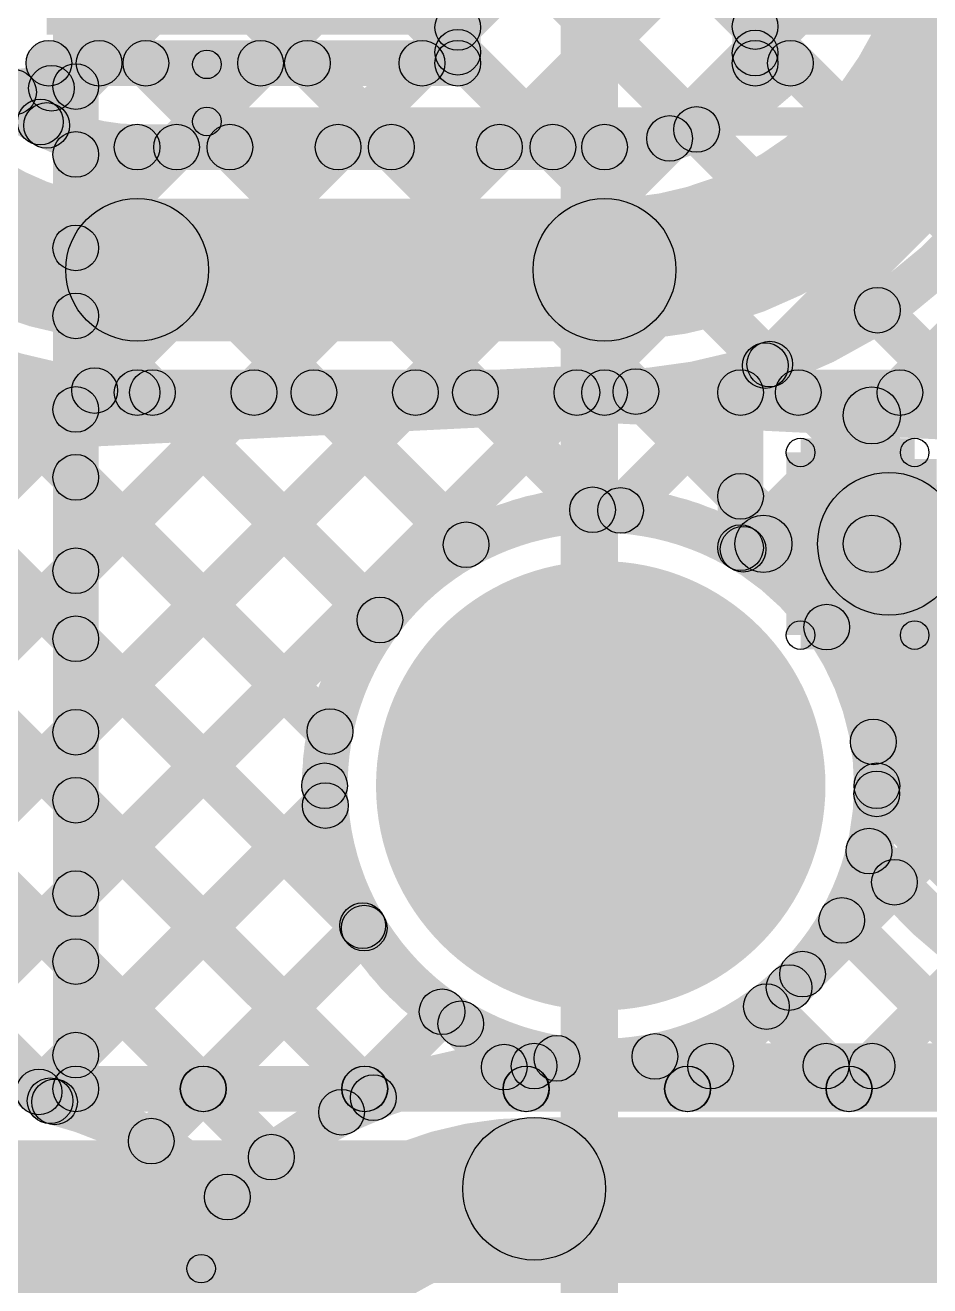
# Model space of a CAD drawing. Header units: millimetres. Extents: x -2.17 to 2.17, y -2.17 to 2.17.
# Drawn here: x -0.0988 to 0.0596, y 1.4884 to 1.7093 of the extents above; entities that cross this region are included whole.
import ezdxf

# ---------------------------------------------------------------- set-up
doc = ezdxf.new("R2010")
doc.units = ezdxf.units.MM
doc.header["$MEASUREMENT"] = 0
for name, color, linetype in [('BottomLayer', 5, 'Continuous'), ('BottomSolder', 6, 'Continuous'), ('Mechanical1', 6, 'Continuous'), ('Mechanical2', 216, 'Continuous'), ('MultiLayer', 9, 'Continuous'), ('PadHoleLayer', 156, 'Continuous'), ('TopLayer', 1, 'Continuous'), ('TopOverlay', 2, 'Continuous'), ('TopPaste', 8, 'Continuous'), ('TopSolder', 216, 'Continuous')]:
    doc.layers.add(name, color=color, linetype=linetype)

# ---------------------------------------------------------------- blocks, each defined once
blk = doc.blocks.new('WS2812B_M____114')
at = {"layer": 'TopOverlay'}
for points in [[(0.07, 0.0725), (0.07, 0.0675), (-0.07, 0.0675), (-0.07, 0.0725)], [(0.0675, 0.07), (0.0725, 0.07), (0.0725, 0.06), (0.0675, 0.06)]]:
    blk.add_hatch(color=2, dxfattribs=at).paths.add_polyline_path(points)
h = blk.add_hatch(color=2, dxfattribs=at)
edge = h.paths.add_edge_path()
edge.add_arc((0.07, 0.07), 0.0025, 0, 360)
h = blk.add_hatch(color=2, dxfattribs=at)
edge = h.paths.add_edge_path()
edge.add_arc((0.07, 0.07), 0.0025, 0, 360)
h = blk.add_hatch(color=2, dxfattribs=at)
edge = h.paths.add_edge_path()
edge.add_arc((0.07, 0.06), 0.0025, 0, 360)
at = {"layer": 'TopSolder'}
for points in [[(-0.09809, 0.05479), (-0.03104, 0.05479), (-0.03104, 0.00742), (-0.09809, 0.00742)], [(0.03104, 0.05479), (0.09809, 0.05479), (0.09809, 0.00742), (0.03104, 0.00742)]]:
    blk.add_hatch(color=216, dxfattribs=at).paths.add_polyline_path(points)
at = {"layer": 'TopOverlay'}
for centre in [(0.07, 0.07), (0.07, 0.07), (0.07, 0.06)]:
    blk.add_circle(centre, 0.0025, dxfattribs=at)
blk = doc.blocks.new('WS2812B_M____165')
at = {"layer": 'TopOverlay'}
for points in [[(0.0675, -0.06), (0.0725, -0.06), (0.0725, -0.07), (0.0675, -0.07)], [(0.07, -0.0675), (0.07, -0.0725), (-0.07, -0.0725), (-0.07, -0.0675)]]:
    blk.add_hatch(color=2, dxfattribs=at).paths.add_polyline_path(points)
h = blk.add_hatch(color=2, dxfattribs=at)
edge = h.paths.add_edge_path()
edge.add_arc((0.07, -0.07), 0.0025, 0, 360)
h = blk.add_hatch(color=2, dxfattribs=at)
edge = h.paths.add_edge_path()
edge.add_arc((0.07, -0.07), 0.0025, 0, 360)
blk.add_circle((0.07, -0.07), 0.0025, dxfattribs=at)
blk.add_circle((0.07, -0.07), 0.0025, dxfattribs=at)
blk = doc.blocks.new('C__0402_340')
at = {"layer": 'TopLayer'}
for points in [[(-0.0275, -0.0125), (-0.0275, 0.0125), (-0.0095, 0.0125), (-0.0095, -0.0125)], [(0.0095, -0.0125), (0.0095, 0.0125), (0.0275, 0.0125), (0.0275, -0.0125)]]:
    blk.add_hatch(color=1, dxfattribs=at).paths.add_polyline_path(points)
at = {"layer": 'TopOverlay'}
h = blk.add_hatch(color=2, dxfattribs=at)
edge = h.paths.add_edge_path()
edge.add_arc((-0.031, 0.016), 0.0025, 0, 360)
h = blk.add_hatch(color=2, dxfattribs=at)
edge = h.paths.add_edge_path()
edge.add_arc((-0.031, 0.016), 0.0025, 0, 360)
for points in [[(-0.031, 0.0135), (-0.031, 0.0185), (-0.011, 0.0185), (-0.011, 0.0135)], [(0.011, 0.0135), (0.011, 0.0185), (0.031, 0.0185), (0.031, 0.0135)], [(-0.0285, -0.016), (-0.0335, -0.016), (-0.0335, 0.016), (-0.0285, 0.016)], [(0.0335, -0.016), (0.0285, -0.016), (0.0285, 0.016), (0.0335, 0.016)], [(-0.031, -0.0185), (-0.031, -0.0135), (-0.011, -0.0135), (-0.011, -0.0185)], [(0.011, -0.0185), (0.011, -0.0135), (0.031, -0.0135), (0.031, -0.0185)]]:
    blk.add_hatch(color=2, dxfattribs=at).paths.add_polyline_path(points)
h = blk.add_hatch(color=2, dxfattribs=at)
edge = h.paths.add_edge_path()
edge.add_arc((-0.011, 0.016), 0.0025, 0, 360)
h = blk.add_hatch(color=2, dxfattribs=at)
edge = h.paths.add_edge_path()
edge.add_arc((0.011, 0.016), 0.0025, 0, 360)
h = blk.add_hatch(color=2, dxfattribs=at)
edge = h.paths.add_edge_path()
edge.add_arc((0.031, 0.016), 0.0025, 0, 360)
h = blk.add_hatch(color=2, dxfattribs=at)
edge = h.paths.add_edge_path()
edge.add_arc((0.031, 0.016), 0.0025, 0, 360)
h = blk.add_hatch(color=2, dxfattribs=at)
edge = h.paths.add_edge_path()
edge.add_arc((-0.031, -0.016), 0.0025, 0, 360)
h = blk.add_hatch(color=2, dxfattribs=at)
edge = h.paths.add_edge_path()
edge.add_arc((-0.031, -0.016), 0.0025, 0, 360)
h = blk.add_hatch(color=2, dxfattribs=at)
edge = h.paths.add_edge_path()
edge.add_arc((-0.011, -0.016), 0.0025, 0, 360)
h = blk.add_hatch(color=2, dxfattribs=at)
edge = h.paths.add_edge_path()
edge.add_arc((0.011, -0.016), 0.0025, 0, 360)
h = blk.add_hatch(color=2, dxfattribs=at)
edge = h.paths.add_edge_path()
edge.add_arc((0.031, -0.016), 0.0025, 0, 360)
h = blk.add_hatch(color=2, dxfattribs=at)
edge = h.paths.add_edge_path()
edge.add_arc((0.031, -0.016), 0.0025, 0, 360)
at = {"layer": 'TopPaste'}
for points in [[(-0.0275, -0.0125), (-0.0275, 0.0125), (-0.0095, 0.0125), (-0.0095, -0.0125)], [(0.0095, -0.0125), (0.0095, 0.0125), (0.0275, 0.0125), (0.0275, -0.0125)]]:
    blk.add_hatch(color=8, dxfattribs=at).paths.add_polyline_path(points)
at = {"layer": 'TopSolder'}
for points in [[(-0.02986, -0.01486), (-0.02986, 0.01486), (-0.00714, 0.01486), (-0.00714, -0.01486)], [(0.00714, -0.01486), (0.00714, 0.01486), (0.02986, 0.01486), (0.02986, -0.01486)]]:
    blk.add_hatch(color=216, dxfattribs=at).paths.add_polyline_path(points)
at = {"layer": 'TopOverlay'}
for centre in [(-0.031, 0.016), (-0.031, 0.016), (-0.011, 0.016), (0.011, 0.016), (0.031, 0.016), (0.031, 0.016), (-0.031, -0.016), (-0.031, -0.016), (-0.011, -0.016), (0.011, -0.016), (0.031, -0.016), (0.031, -0.016)]:
    blk.add_circle(centre, 0.0025, dxfattribs=at)

msp = doc.modelspace()

# ---------------------------------------------------------------- hatches: boundary and pattern name
at = {"layer": 'BottomLayer'}
for points in [[(-0.08714, 1.69568), (-0.09279, 1.70134), (0.25312, 2.04726), (0.25878, 2.0416)], [(-0.08714, 1.6674), (-0.09279, 1.67306), (0.27773, 2.04358), (0.28339, 2.03793)], [(-0.08714, 1.63912), (-0.09279, 1.64477), (0.30235, 2.03991), (0.308, 2.03425)], [(-0.08714, 1.61083), (-0.09279, 1.61649), (0.32696, 2.03624), (0.33261, 2.03058)], [(-0.08714, 1.58255), (-0.09279, 1.5882), (0.35157, 2.03257), (0.35723, 2.02691)], [(-0.08714, 1.55426), (-0.09279, 1.55992), (0.37618, 2.0289), (0.38184, 2.02324)], [(0.0083, 1.62142), (0.00264, 1.62707), (0.40079, 2.02522), (0.40645, 2.01957)], [(0.02978, 1.61461), (0.02412, 1.62027), (0.42541, 2.02155), (0.43106, 2.01589)], [(0.04442, 1.60096), (0.03876, 1.60662), (0.44867, 2.01653), (0.45433, 2.01087)], [(-0.04962, 1.81032), (-0.04397, 1.81597), (0.21883, 1.55318), (0.21317, 1.54752)], [(-0.06935, 1.80176), (-0.06369, 1.80741), (0.21883, 1.52489), (0.21317, 1.51924)], [(-0.08972, 1.79384), (-0.08406, 1.7995), (0.14072, 1.57472), (0.13506, 1.56906)], [(-0.08596, 1.52289), (-0.09396, 1.52289), (-0.09396, 1.78492), (-0.08596, 1.78492)], [(-0.09279, 1.76863), (-0.08714, 1.77429), (0.1102, 1.57696), (0.10454, 1.5713)], [(-0.09279, 1.74035), (-0.08714, 1.746), (0.09628, 1.56259), (0.09062, 1.55693)], [(0.05259, 1.58085), (0.04693, 1.5865), (0.18278, 1.72235), (0.18843, 1.71669)], [(-0.09279, 1.71206), (-0.08714, 1.71772), (0.00341, 1.62718), (-0.00225, 1.62152)], [(0.04019, 1.54017), (0.03453, 1.54582), (0.19045, 1.70175), (0.19611, 1.69609)], [(0.04837, 1.52006), (0.04271, 1.52572), (0.21301, 1.69602), (0.21867, 1.69036)], [(-0.09279, 1.68378), (-0.08714, 1.68944), (-0.01876, 1.62106), (-0.02442, 1.6154)], [(-0.09279, 1.65549), (-0.08714, 1.66115), (-0.03385, 1.60787), (-0.03951, 1.60221)], [(-0.09279, 1.62721), (-0.08714, 1.63287), (-0.0426, 1.58833), (-0.04826, 1.58267)], [(-0.09279, 1.59893), (-0.08714, 1.60458), (-0.03687, 1.55432), (-0.04253, 1.54866)], [(0.04752, 1.57175), (0.05318, 1.57741), (0.10487, 1.52572), (0.09921, 1.52006)], [(-0.09279, 1.57064), (-0.08714, 1.5763), (-0.03656, 1.52572), (-0.04221, 1.52006)], [(-0.08714, 1.52598), (-0.09279, 1.53164), (-0.04907, 1.57536), (-0.04342, 1.5697)], [(0.0414, 1.54958), (0.04706, 1.55524), (0.07658, 1.52572), (0.07092, 1.52006)], [(-0.06477, 1.52006), (-0.07043, 1.52572), (-0.04227, 1.55388), (-0.03661, 1.54822)], [(-0.09279, 1.54236), (-0.08714, 1.54801), (-0.06484, 1.52572), (-0.0705, 1.52006)], [(0.02008, 1.52006), (0.01443, 1.52572), (0.03218, 1.54347), (0.03783, 1.53781)], [(0.02821, 1.53449), (0.03387, 1.54015), (0.0483, 1.52572), (0.04264, 1.52006)], [(-0.03649, 1.52006), (-0.04214, 1.52572), (-0.02862, 1.53924), (-0.02296, 1.53358)], [(-0.02534, 1.53147), (-0.01968, 1.53713), (-0.00827, 1.52572), (-0.01393, 1.52006)], [(-0.0082, 1.52006), (-0.01386, 1.52572), (-0.0085, 1.53107), (-0.00285, 1.52541)], [(0.00867, 1.52574), (0.01433, 1.5314), (0.02001, 1.52572), (0.01436, 1.52006)], [(-0.08996, 1.51889), (-0.08996, 1.52689), (0.12481, 1.52689), (0.12481, 1.51889)], [(-0.11146, 1.48889), (-0.11146, 1.51389), (0.12481, 1.51389), (0.12481, 1.48889)]]:
    msp.add_hatch(color=5, dxfattribs=at).paths.add_polyline_path(points)
h = msp.add_hatch(color=5, dxfattribs=at)
edge = h.paths.add_edge_path()
edge.add_arc((-0.08996, 1.69851), 0.004, 0, 360)
h = msp.add_hatch(color=5, dxfattribs=at)
edge = h.paths.add_edge_path()
edge.add_arc((-0.08996, 1.68661), 0.004, 0, 360)
h = msp.add_hatch(color=5, dxfattribs=at)
edge = h.paths.add_edge_path()
edge.add_arc((-0.08996, 1.67023), 0.004, 0, 360)
h = msp.add_hatch(color=5, dxfattribs=at)
edge = h.paths.add_edge_path()
edge.add_arc((-0.08996, 1.65832), 0.004, 0, 360)
h = msp.add_hatch(color=5, dxfattribs=at)
edge = h.paths.add_edge_path()
edge.add_arc((-0.08996, 1.64194), 0.004, 0, 360)
h = msp.add_hatch(color=5, dxfattribs=at)
edge = h.paths.add_edge_path()
edge.add_arc((-0.08996, 1.63004), 0.004, 0, 360)
h = msp.add_hatch(color=5, dxfattribs=at)
edge = h.paths.add_edge_path()
edge.add_arc((0.00058, 1.62435), 0.004, 0, 360)
h = msp.add_hatch(color=5, dxfattribs=at)
edge = h.paths.add_edge_path()
edge.add_arc((0.00547, 1.62425), 0.004, 0, 360)
h = msp.add_hatch(color=5, dxfattribs=at)
edge = h.paths.add_edge_path()
edge.add_arc((-0.02159, 1.61823), 0.004, 0, 360)
h = msp.add_hatch(color=5, dxfattribs=at)
edge = h.paths.add_edge_path()
edge.add_arc((0.02695, 1.61744), 0.004, 0, 360)
h = msp.add_hatch(color=5, dxfattribs=at)
edge = h.paths.add_edge_path()
edge.add_arc((-0.08996, 1.61366), 0.004, 0, 360)
h = msp.add_hatch(color=5, dxfattribs=at)
edge = h.paths.add_edge_path()
edge.add_arc((-0.03668, 1.60504), 0.004, 0, 360)
h = msp.add_hatch(color=5, dxfattribs=at)
edge = h.paths.add_edge_path()
edge.add_arc((-0.08996, 1.60175), 0.004, 0, 360)
h = msp.add_hatch(color=5, dxfattribs=at)
edge = h.paths.add_edge_path()
edge.add_arc((0.002, 1.576), 0.03, 0, 360)
h = msp.add_hatch(color=5, dxfattribs=at)
edge = h.paths.add_edge_path()
edge.add_arc((0.04159, 1.60379), 0.004, 0, 360)
h = msp.add_hatch(color=5, dxfattribs=at)
edge = h.paths.add_edge_path()
edge.add_arc((-0.08996, 1.58538), 0.004, 0, 360)
h = msp.add_hatch(color=5, dxfattribs=at)
edge = h.paths.add_edge_path()
edge.add_arc((-0.04543, 1.5855), 0.004, 0, 360)
h = msp.add_hatch(color=5, dxfattribs=at)
edge = h.paths.add_edge_path()
edge.add_arc((0.04976, 1.58368), 0.004, 0, 360)
h = msp.add_hatch(color=5, dxfattribs=at)
edge = h.paths.add_edge_path()
edge.add_arc((-0.04637, 1.576), 0.004, 0, 360)
h = msp.add_hatch(color=5, dxfattribs=at)
edge = h.paths.add_edge_path()
edge.add_arc((0.05037, 1.576), 0.004, 0, 360)
h = msp.add_hatch(color=5, dxfattribs=at)
edge = h.paths.add_edge_path()
edge.add_arc((-0.08996, 1.57347), 0.004, 0, 360)
h = msp.add_hatch(color=5, dxfattribs=at)
edge = h.paths.add_edge_path()
edge.add_arc((0.05035, 1.57458), 0.004, 0, 360)
h = msp.add_hatch(color=5, dxfattribs=at)
edge = h.paths.add_edge_path()
edge.add_arc((-0.04625, 1.57253), 0.004, 0, 360)
h = msp.add_hatch(color=5, dxfattribs=at)
edge = h.paths.add_edge_path()
edge.add_arc((-0.08996, 1.55709), 0.004, 0, 360)
h = msp.add_hatch(color=5, dxfattribs=at)
edge = h.paths.add_edge_path()
edge.add_arc((-0.0397, 1.55149), 0.004, 0, 360)
h = msp.add_hatch(color=5, dxfattribs=at)
edge = h.paths.add_edge_path()
edge.add_arc((-0.03944, 1.55105), 0.004, 0, 360)
h = msp.add_hatch(color=5, dxfattribs=at)
edge = h.paths.add_edge_path()
edge.add_arc((0.04423, 1.55241), 0.004, 0, 360)
h = msp.add_hatch(color=5, dxfattribs=at)
edge = h.paths.add_edge_path()
edge.add_arc((-0.08996, 1.54519), 0.004, 0, 360)
h = msp.add_hatch(color=5, dxfattribs=at)
edge = h.paths.add_edge_path()
edge.add_arc((0.03736, 1.54299), 0.004, 0, 360)
h = msp.add_hatch(color=5, dxfattribs=at)
edge = h.paths.add_edge_path()
edge.add_arc((0.03501, 1.54064), 0.004, 0, 360)
h = msp.add_hatch(color=5, dxfattribs=at)
edge = h.paths.add_edge_path()
edge.add_arc((-0.02579, 1.53641), 0.004, 0, 360)
h = msp.add_hatch(color=5, dxfattribs=at)
edge = h.paths.add_edge_path()
edge.add_arc((0.03104, 1.53732), 0.004, 0, 360)
h = msp.add_hatch(color=5, dxfattribs=at)
edge = h.paths.add_edge_path()
edge.add_arc((-0.02251, 1.5343), 0.004, 0, 360)
h = msp.add_hatch(color=5, dxfattribs=at)
edge = h.paths.add_edge_path()
edge.add_arc((-0.08996, 1.52881), 0.004, 0, 360)
h = msp.add_hatch(color=5, dxfattribs=at)
edge = h.paths.add_edge_path()
edge.add_arc((-0.00568, 1.52824), 0.004, 0, 360)
h = msp.add_hatch(color=5, dxfattribs=at)
edge = h.paths.add_edge_path()
edge.add_arc((0.0115, 1.52857), 0.004, 0, 360)
h = msp.add_hatch(color=5, dxfattribs=at)
edge = h.paths.add_edge_path()
edge.add_arc((-0.08996, 1.52289), 0.004, 0, 360)
h = msp.add_hatch(color=5, dxfattribs=at)
edge = h.paths.add_edge_path()
edge.add_arc((-0.08996, 1.52289), 0.004, 0, 360)
h = msp.add_hatch(color=5, dxfattribs=at)
edge = h.paths.add_edge_path()
edge.add_arc((-0.06767, 1.52289), 0.004, 0, 360)
h = msp.add_hatch(color=5, dxfattribs=at)
edge = h.paths.add_edge_path()
edge.add_arc((-0.0676, 1.52289), 0.004, 0, 360)
h = msp.add_hatch(color=5, dxfattribs=at)
edge = h.paths.add_edge_path()
edge.add_arc((-0.03938, 1.52289), 0.004, 0, 360)
h = msp.add_hatch(color=5, dxfattribs=at)
edge = h.paths.add_edge_path()
edge.add_arc((-0.03931, 1.52289), 0.004, 0, 360)
h = msp.add_hatch(color=5, dxfattribs=at)
edge = h.paths.add_edge_path()
edge.add_arc((-0.0111, 1.52289), 0.004, 0, 360)
h = msp.add_hatch(color=5, dxfattribs=at)
edge = h.paths.add_edge_path()
edge.add_arc((-0.01103, 1.52289), 0.004, 0, 360)
h = msp.add_hatch(color=5, dxfattribs=at)
edge = h.paths.add_edge_path()
edge.add_arc((0.01718, 1.52289), 0.004, 0, 360)
h = msp.add_hatch(color=5, dxfattribs=at)
edge = h.paths.add_edge_path()
edge.add_arc((0.01725, 1.52289), 0.004, 0, 360)
h = msp.add_hatch(color=5, dxfattribs=at)
edge = h.paths.add_edge_path()
edge.add_arc((0.04547, 1.52289), 0.004, 0, 360)
h = msp.add_hatch(color=5, dxfattribs=at)
edge = h.paths.add_edge_path()
edge.add_arc((0.04554, 1.52289), 0.004, 0, 360)
at = {"layer": 'BottomSolder'}
h = msp.add_hatch(color=6, dxfattribs=at)
edge = h.paths.add_edge_path()
edge.add_arc((0.002, 1.576), 0.034, 0, 360)
h = msp.add_hatch(color=6, dxfattribs=at)
edge = h.paths.add_edge_path()
edge.add_arc((-0.11146, 1.50139), 0.01581, 0, 360)
at = {"layer": 'Mechanical1'}
msp.add_hatch(color=6, dxfattribs=at).paths.add_polyline_path([(0.005, 0), (-0.005, 0), (-0.005, 2.16739), (0.005, 2.16739)])
at = {"layer": 'MultiLayer'}
h = msp.add_hatch(color=9, dxfattribs=at)
edge = h.paths.add_edge_path()
edge.add_arc((0.002, 1.576), 0.03, 0, 360)
at = {"layer": 'PadHoleLayer'}
h = msp.add_hatch(color=156, dxfattribs=at)
edge = h.paths.add_edge_path()
edge.add_arc((0.002, 1.576), 0.03937, 0, 360)
at = {"layer": 'TopLayer'}
for points in [[(-0.02021, 1.70604), (-0.02587, 1.7117), (0.03007, 1.76764), (0.03573, 1.76198)], [(-0.02457, 1.75698), (-0.01891, 1.76264), (0.03187, 1.71185), (0.02621, 1.7062)], [(-0.01904, 1.7026), (-0.02704, 1.7026), (-0.02704, 1.75981), (-0.01904, 1.75981)], [(0.03304, 1.7026), (0.02504, 1.7026), (0.02504, 1.75997), (0.03304, 1.75997)], [(-0.02587, 1.72999), (-0.02021, 1.73565), (0.02161, 1.69382), (0.01596, 1.68816)], [(-0.01291, 1.68506), (-0.01856, 1.69072), (0.02621, 1.73549), (0.03187, 1.72984)], [(-0.02587, 1.70171), (-0.02021, 1.70736), (-0.00357, 1.69072), (-0.00922, 1.68506)], [(-0.09335, 1.68947), (-0.09901, 1.69513), (-0.0887, 1.70543), (-0.08305, 1.69977)], [(-0.09468, 1.6986), (-0.09468, 1.7066), (-0.02304, 1.7066), (-0.02304, 1.6986)], [(-0.0805, 1.69977), (-0.07485, 1.70543), (-0.06013, 1.69072), (-0.06579, 1.68506)], [(-0.06948, 1.68506), (-0.07513, 1.69072), (-0.06042, 1.70543), (-0.05476, 1.69977)], [(-0.05222, 1.69977), (-0.04656, 1.70543), (-0.03185, 1.69072), (-0.03751, 1.68506)], [(-0.04119, 1.68506), (-0.04685, 1.69072), (-0.03214, 1.70543), (-0.02648, 1.69977)], [(0.0169, 1.68659), (0.01125, 1.69224), (0.02621, 1.70721), (0.03187, 1.70155)], [(0.02904, 1.6986), (0.02904, 1.7066), (0.03523, 1.7066), (0.03523, 1.6986)], [(-0.09866, 1.70218), (-0.0907, 1.70302), (-0.09024, 1.69862), (-0.0982, 1.69779)], [(-0.10259, 1.6933), (-0.10342, 1.70126), (-0.09464, 1.70218), (-0.0938, 1.69423)], [(-0.10369, 1.69468), (-0.09804, 1.70034), (-0.09223, 1.69453), (-0.09789, 1.68887)], [(-0.07922, 1.68389), (-0.07922, 1.69189), (0.00267, 1.69189), (0.00267, 1.68389)], [(-0.07922, 1.65389), (-0.07922, 1.67889), (0.00267, 1.67889), (0.00267, 1.65389)], [(0.05723, 1.64206), (0.05157, 1.64772), (0.07105, 1.6672), (0.07671, 1.66154)], [(0.04764, 1.65649), (0.05329, 1.66214), (0.06772, 1.64772), (0.06206, 1.64206)], [(-0.11494, 1.64935), (-0.10928, 1.65501), (-0.0426, 1.58833), (-0.04826, 1.58267)], [(0.0083, 1.62142), (0.00264, 1.62707), (0.02801, 1.65244), (0.03367, 1.64678)], [(0.02878, 1.64705), (0.03444, 1.65271), (0.03943, 1.64772), (0.03378, 1.64206)], [(-0.20619, 1.52006), (-0.21185, 1.52572), (-0.08949, 1.64807), (-0.08383, 1.64242)], [(-0.17791, 1.52006), (-0.18356, 1.52572), (-0.06156, 1.64772), (-0.05591, 1.64206)], [(-0.14962, 1.52006), (-0.15528, 1.52572), (-0.03328, 1.64772), (-0.02762, 1.64206)], [(-0.11936, 1.52204), (-0.12502, 1.5277), (-0.005, 1.64772), (0.00066, 1.64206)], [(-0.07936, 1.64206), (-0.0737, 1.64772), (-0.03385, 1.60787), (-0.03951, 1.60221)], [(-0.07922, 1.64089), (-0.07922, 1.64889), (0.00267, 1.64889), (0.00267, 1.64089)], [(-0.05108, 1.64206), (-0.04542, 1.64772), (-0.01876, 1.62106), (-0.02442, 1.6154)], [(-0.02279, 1.64206), (-0.01713, 1.64772), (0.00341, 1.62718), (-0.00225, 1.62152)], [(0.00532, 1.64223), (0.01098, 1.64789), (0.02933, 1.62954), (0.02367, 1.62388)], [(0.0265, 1.64089), (0.0265, 1.64889), (0.0725, 1.64889), (0.0725, 1.64089)], [(0.0305, 1.61771), (0.0225, 1.61771), (0.0225, 1.64489), (0.0305, 1.64489)], [(0.0545, 1.61839), (0.0445, 1.61839), (0.0445, 1.64089), (0.0545, 1.64089)], [(-0.11967, 1.6258), (-0.11401, 1.63146), (-0.03687, 1.55432), (-0.04253, 1.54866)], [(0.0305, 1.61339), (0.0305, 1.62339), (0.0495, 1.62339), (0.0495, 1.61339)], [(-0.1296, 1.60745), (-0.12394, 1.61311), (-0.03501, 1.52418), (-0.04067, 1.51852)], [(-0.1447, 1.59427), (-0.13904, 1.59992), (-0.05288, 1.51376), (-0.05854, 1.5081)], [(-0.16542, 1.5867), (-0.15977, 1.59236), (-0.09084, 1.52343), (-0.09649, 1.51777)], [(-0.09359, 1.51953), (-0.09924, 1.52519), (-0.04907, 1.57536), (-0.04342, 1.5697)], [(0.04019, 1.54017), (0.03453, 1.54582), (0.05063, 1.56192), (0.05629, 1.55627)], [(0.0414, 1.54958), (0.04706, 1.55524), (0.07258, 1.52972), (0.06692, 1.52406)], [(-0.07392, 1.51091), (-0.07958, 1.51656), (-0.04227, 1.55388), (-0.03661, 1.54822)], [(0.05237, 1.52406), (0.04671, 1.52972), (0.06549, 1.5485), (0.07115, 1.54284)], [(0.02408, 1.52406), (0.01843, 1.52972), (0.03218, 1.54347), (0.03783, 1.53781)], [(0.02821, 1.53449), (0.03387, 1.54015), (0.0443, 1.52972), (0.03864, 1.52406)], [(-0.04057, 1.51598), (-0.04623, 1.52163), (-0.02862, 1.53924), (-0.02296, 1.53358)], [(-0.02534, 1.53147), (-0.01968, 1.53713), (-0.01209, 1.52953), (-0.01774, 1.52388)], [(-0.00967, 1.52289), (-0.00967, 1.53089), (0.09766, 1.53089), (0.09766, 1.52289)], [(-0.00967, 1.49289), (-0.00967, 1.51789), (0.09766, 1.51789), (0.09766, 1.49289)]]:
    msp.add_hatch(color=1, dxfattribs=at).paths.add_polyline_path(points)
h = msp.add_hatch(color=1, dxfattribs=at)
edge = h.paths.add_edge_path()
edge.add_arc((-0.02304, 1.70887), 0.004, 0, 360)
h = msp.add_hatch(color=1, dxfattribs=at)
edge = h.paths.add_edge_path()
edge.add_arc((0.02904, 1.70902), 0.004, 0, 360)
h = msp.add_hatch(color=1, dxfattribs=at)
edge = h.paths.add_edge_path()
edge.add_arc((-0.02304, 1.70453), 0.004, 0, 360)
h = msp.add_hatch(color=1, dxfattribs=at)
edge = h.paths.add_edge_path()
edge.add_arc((0.02904, 1.70438), 0.004, 0, 360)
h = msp.add_hatch(color=1, dxfattribs=at)
edge = h.paths.add_edge_path()
edge.add_arc((-0.09468, 1.7026), 0.004, 0, 360)
h = msp.add_hatch(color=1, dxfattribs=at)
edge = h.paths.add_edge_path()
edge.add_arc((-0.09468, 1.7026), 0.004, 0, 360)
h = msp.add_hatch(color=1, dxfattribs=at)
edge = h.paths.add_edge_path()
edge.add_arc((-0.08588, 1.7026), 0.004, 0, 360)
h = msp.add_hatch(color=1, dxfattribs=at)
edge = h.paths.add_edge_path()
edge.add_arc((-0.07768, 1.7026), 0.004, 0, 360)
h = msp.add_hatch(color=1, dxfattribs=at)
edge = h.paths.add_edge_path()
edge.add_arc((-0.05759, 1.7026), 0.004, 0, 360)
h = msp.add_hatch(color=1, dxfattribs=at)
edge = h.paths.add_edge_path()
edge.add_arc((-0.04939, 1.7026), 0.004, 0, 360)
h = msp.add_hatch(color=1, dxfattribs=at)
edge = h.paths.add_edge_path()
edge.add_arc((-0.02931, 1.7026), 0.004, 0, 360)
h = msp.add_hatch(color=1, dxfattribs=at)
edge = h.paths.add_edge_path()
edge.add_arc((-0.02304, 1.7026), 0.004, 0, 360)
h = msp.add_hatch(color=1, dxfattribs=at)
edge = h.paths.add_edge_path()
edge.add_arc((-0.02304, 1.7026), 0.004, 0, 360)
h = msp.add_hatch(color=1, dxfattribs=at)
edge = h.paths.add_edge_path()
edge.add_arc((0.02904, 1.7026), 0.004, 0, 360)
h = msp.add_hatch(color=1, dxfattribs=at)
edge = h.paths.add_edge_path()
edge.add_arc((0.02904, 1.7026), 0.004, 0, 360)
h = msp.add_hatch(color=1, dxfattribs=at)
edge = h.paths.add_edge_path()
edge.add_arc((0.03523, 1.7026), 0.004, 0, 360)
h = msp.add_hatch(color=1, dxfattribs=at)
edge = h.paths.add_edge_path()
edge.add_arc((0.03523, 1.7026), 0.004, 0, 360)
h = msp.add_hatch(color=1, dxfattribs=at)
edge = h.paths.add_edge_path()
edge.add_arc((-0.10087, 1.69751), 0.004, 0, 360)
h = msp.add_hatch(color=1, dxfattribs=at)
edge = h.paths.add_edge_path()
edge.add_arc((-0.09422, 1.69821), 0.004, 0, 360)
h = msp.add_hatch(color=1, dxfattribs=at)
edge = h.paths.add_edge_path()
edge.add_arc((-0.09422, 1.69821), 0.004, 0, 360)
h = msp.add_hatch(color=1, dxfattribs=at)
edge = h.paths.add_edge_path()
edge.add_arc((-0.09618, 1.6923), 0.004, 0, 360)
h = msp.add_hatch(color=1, dxfattribs=at)
edge = h.paths.add_edge_path()
edge.add_arc((-0.09506, 1.6917), 0.004, 0, 360)
h = msp.add_hatch(color=1, dxfattribs=at)
edge = h.paths.add_edge_path()
edge.add_arc((0.01879, 1.69099), 0.004, 0, 360)
h = msp.add_hatch(color=1, dxfattribs=at)
edge = h.paths.add_edge_path()
edge.add_arc((-0.07922, 1.68789), 0.004, 0, 360)
h = msp.add_hatch(color=1, dxfattribs=at)
edge = h.paths.add_edge_path()
edge.add_arc((-0.07922, 1.68789), 0.004, 0, 360)
h = msp.add_hatch(color=1, dxfattribs=at)
edge = h.paths.add_edge_path()
edge.add_arc((-0.0723, 1.68789), 0.004, 0, 360)
h = msp.add_hatch(color=1, dxfattribs=at)
edge = h.paths.add_edge_path()
edge.add_arc((-0.06296, 1.68789), 0.004, 0, 360)
h = msp.add_hatch(color=1, dxfattribs=at)
edge = h.paths.add_edge_path()
edge.add_arc((-0.04402, 1.68789), 0.004, 0, 360)
h = msp.add_hatch(color=1, dxfattribs=at)
edge = h.paths.add_edge_path()
edge.add_arc((-0.03468, 1.68789), 0.004, 0, 360)
h = msp.add_hatch(color=1, dxfattribs=at)
edge = h.paths.add_edge_path()
edge.add_arc((-0.01574, 1.68789), 0.004, 0, 360)
h = msp.add_hatch(color=1, dxfattribs=at)
edge = h.paths.add_edge_path()
edge.add_arc((-0.00639, 1.68789), 0.004, 0, 360)
h = msp.add_hatch(color=1, dxfattribs=at)
edge = h.paths.add_edge_path()
edge.add_arc((0.00267, 1.68789), 0.004, 0, 360)
h = msp.add_hatch(color=1, dxfattribs=at)
edge = h.paths.add_edge_path()
edge.add_arc((0.00267, 1.68789), 0.004, 0, 360)
h = msp.add_hatch(color=1, dxfattribs=at)
edge = h.paths.add_edge_path()
edge.add_arc((0.01407, 1.68941), 0.004, 0, 360)
h = msp.add_hatch(color=1, dxfattribs=at)
edge = h.paths.add_edge_path()
edge.add_arc((-0.07922, 1.66639), 0.0125, 0, 360)
h = msp.add_hatch(color=1, dxfattribs=at)
edge = h.paths.add_edge_path()
edge.add_arc((-0.07922, 1.66639), 0.0125, 0, 360)
h = msp.add_hatch(color=1, dxfattribs=at)
edge = h.paths.add_edge_path()
edge.add_arc((0.00267, 1.66639), 0.0125, 0, 360)
h = msp.add_hatch(color=1, dxfattribs=at)
edge = h.paths.add_edge_path()
edge.add_arc((0.00267, 1.66639), 0.0125, 0, 360)
h = msp.add_hatch(color=1, dxfattribs=at)
edge = h.paths.add_edge_path()
edge.add_arc((0.05047, 1.65931), 0.004, 0, 360)
h = msp.add_hatch(color=1, dxfattribs=at)
edge = h.paths.add_edge_path()
edge.add_arc((0.03084, 1.64961), 0.004, 0, 360)
h = msp.add_hatch(color=1, dxfattribs=at)
edge = h.paths.add_edge_path()
edge.add_arc((0.03161, 1.64988), 0.004, 0, 360)
h = msp.add_hatch(color=1, dxfattribs=at)
edge = h.paths.add_edge_path()
edge.add_arc((-0.08666, 1.64525), 0.004, 0, 360)
h = msp.add_hatch(color=1, dxfattribs=at)
edge = h.paths.add_edge_path()
edge.add_arc((-0.07922, 1.64489), 0.004, 0, 360)
h = msp.add_hatch(color=1, dxfattribs=at)
edge = h.paths.add_edge_path()
edge.add_arc((-0.07922, 1.64489), 0.004, 0, 360)
h = msp.add_hatch(color=1, dxfattribs=at)
edge = h.paths.add_edge_path()
edge.add_arc((-0.07653, 1.64489), 0.004, 0, 360)
h = msp.add_hatch(color=1, dxfattribs=at)
edge = h.paths.add_edge_path()
edge.add_arc((-0.05874, 1.64489), 0.004, 0, 360)
h = msp.add_hatch(color=1, dxfattribs=at)
edge = h.paths.add_edge_path()
edge.add_arc((-0.04825, 1.64489), 0.004, 0, 360)
h = msp.add_hatch(color=1, dxfattribs=at)
edge = h.paths.add_edge_path()
edge.add_arc((-0.03045, 1.64489), 0.004, 0, 360)
h = msp.add_hatch(color=1, dxfattribs=at)
edge = h.paths.add_edge_path()
edge.add_arc((-0.01996, 1.64489), 0.004, 0, 360)
h = msp.add_hatch(color=1, dxfattribs=at)
edge = h.paths.add_edge_path()
edge.add_arc((-0.00217, 1.64489), 0.004, 0, 360)
h = msp.add_hatch(color=1, dxfattribs=at)
edge = h.paths.add_edge_path()
edge.add_arc((0.00267, 1.64489), 0.004, 0, 360)
h = msp.add_hatch(color=1, dxfattribs=at)
edge = h.paths.add_edge_path()
edge.add_arc((0.00267, 1.64489), 0.004, 0, 360)
h = msp.add_hatch(color=1, dxfattribs=at)
edge = h.paths.add_edge_path()
edge.add_arc((0.00815, 1.64506), 0.004, 0, 360)
h = msp.add_hatch(color=1, dxfattribs=at)
edge = h.paths.add_edge_path()
edge.add_arc((0.0265, 1.64489), 0.004, 0, 360)
h = msp.add_hatch(color=1, dxfattribs=at)
edge = h.paths.add_edge_path()
edge.add_arc((0.0265, 1.64489), 0.004, 0, 360)
h = msp.add_hatch(color=1, dxfattribs=at)
edge = h.paths.add_edge_path()
edge.add_arc((0.03661, 1.64489), 0.004, 0, 360)
h = msp.add_hatch(color=1, dxfattribs=at)
edge = h.paths.add_edge_path()
edge.add_arc((0.0544, 1.64489), 0.004, 0, 360)
h = msp.add_hatch(color=1, dxfattribs=at)
edge = h.paths.add_edge_path()
edge.add_arc((0.0495, 1.64089), 0.005, 0, 360)
h = msp.add_hatch(color=1, dxfattribs=at)
edge = h.paths.add_edge_path()
edge.add_arc((0.0265, 1.62671), 0.004, 0, 360)
h = msp.add_hatch(color=1, dxfattribs=at)
edge = h.paths.add_edge_path()
edge.add_arc((0.0525, 1.61839), 0.0125, 0, 360)
h = msp.add_hatch(color=1, dxfattribs=at)
edge = h.paths.add_edge_path()
edge.add_arc((0.00058, 1.62435), 0.004, 0, 360)
h = msp.add_hatch(color=1, dxfattribs=at)
edge = h.paths.add_edge_path()
edge.add_arc((0.00547, 1.62425), 0.004, 0, 360)
h = msp.add_hatch(color=1, dxfattribs=at)
edge = h.paths.add_edge_path()
edge.add_arc((0.0305, 1.61839), 0.005, 0, 360)
h = msp.add_hatch(color=1, dxfattribs=at)
edge = h.paths.add_edge_path()
edge.add_arc((0.0495, 1.61839), 0.005, 0, 360)
h = msp.add_hatch(color=1, dxfattribs=at)
edge = h.paths.add_edge_path()
edge.add_arc((0.0495, 1.61839), 0.005, 0, 360)
h = msp.add_hatch(color=1, dxfattribs=at)
edge = h.paths.add_edge_path()
edge.add_arc((-0.02159, 1.61823), 0.004, 0, 360)
h = msp.add_hatch(color=1, dxfattribs=at)
edge = h.paths.add_edge_path()
edge.add_arc((0.0265, 1.61771), 0.004, 0, 360)
h = msp.add_hatch(color=1, dxfattribs=at)
edge = h.paths.add_edge_path()
edge.add_arc((0.0265, 1.61771), 0.004, 0, 360)
h = msp.add_hatch(color=1, dxfattribs=at)
edge = h.paths.add_edge_path()
edge.add_arc((-0.03668, 1.60504), 0.004, 0, 360)
h = msp.add_hatch(color=1, dxfattribs=at)
edge = h.paths.add_edge_path()
edge.add_arc((0.002, 1.576), 0.03, 0, 360)
h = msp.add_hatch(color=1, dxfattribs=at)
edge = h.paths.add_edge_path()
edge.add_arc((-0.04543, 1.5855), 0.004, 0, 360)
h = msp.add_hatch(color=1, dxfattribs=at)
edge = h.paths.add_edge_path()
edge.add_arc((-0.04625, 1.57253), 0.004, 0, 360)
h = msp.add_hatch(color=1, dxfattribs=at)
edge = h.paths.add_edge_path()
edge.add_arc((0.049, 1.56456), 0.004, 0, 360)
h = msp.add_hatch(color=1, dxfattribs=at)
edge = h.paths.add_edge_path()
edge.add_arc((0.049, 1.56456), 0.004, 0, 360)
h = msp.add_hatch(color=1, dxfattribs=at)
edge = h.paths.add_edge_path()
edge.add_arc((0.05346, 1.55909), 0.004, 0, 360)
h = msp.add_hatch(color=1, dxfattribs=at)
edge = h.paths.add_edge_path()
edge.add_arc((-0.0397, 1.55149), 0.004, 0, 360)
h = msp.add_hatch(color=1, dxfattribs=at)
edge = h.paths.add_edge_path()
edge.add_arc((-0.03944, 1.55105), 0.004, 0, 360)
h = msp.add_hatch(color=1, dxfattribs=at)
edge = h.paths.add_edge_path()
edge.add_arc((0.04423, 1.55241), 0.004, 0, 360)
h = msp.add_hatch(color=1, dxfattribs=at)
edge = h.paths.add_edge_path()
edge.add_arc((0.03736, 1.54299), 0.004, 0, 360)
h = msp.add_hatch(color=1, dxfattribs=at)
edge = h.paths.add_edge_path()
edge.add_arc((0.03501, 1.54064), 0.004, 0, 360)
h = msp.add_hatch(color=1, dxfattribs=at)
edge = h.paths.add_edge_path()
edge.add_arc((-0.02579, 1.53641), 0.004, 0, 360)
h = msp.add_hatch(color=1, dxfattribs=at)
edge = h.paths.add_edge_path()
edge.add_arc((0.03104, 1.53732), 0.004, 0, 360)
h = msp.add_hatch(color=1, dxfattribs=at)
edge = h.paths.add_edge_path()
edge.add_arc((-0.02251, 1.5343), 0.004, 0, 360)
h = msp.add_hatch(color=1, dxfattribs=at)
edge = h.paths.add_edge_path()
edge.add_arc((-0.01491, 1.5267), 0.004, 0, 360)
h = msp.add_hatch(color=1, dxfattribs=at)
edge = h.paths.add_edge_path()
edge.add_arc((-0.00967, 1.52689), 0.004, 0, 360)
h = msp.add_hatch(color=1, dxfattribs=at)
edge = h.paths.add_edge_path()
edge.add_arc((-0.00967, 1.52689), 0.004, 0, 360)
h = msp.add_hatch(color=1, dxfattribs=at)
edge = h.paths.add_edge_path()
edge.add_arc((0.02125, 1.52689), 0.004, 0, 360)
h = msp.add_hatch(color=1, dxfattribs=at)
edge = h.paths.add_edge_path()
edge.add_arc((0.04147, 1.52689), 0.004, 0, 360)
h = msp.add_hatch(color=1, dxfattribs=at)
edge = h.paths.add_edge_path()
edge.add_arc((0.04954, 1.52689), 0.004, 0, 360)
h = msp.add_hatch(color=1, dxfattribs=at)
edge = h.paths.add_edge_path()
edge.add_arc((-0.09641, 1.52236), 0.004, 0, 360)
h = msp.add_hatch(color=1, dxfattribs=at)
edge = h.paths.add_edge_path()
edge.add_arc((-0.09446, 1.5208), 0.004, 0, 360)
h = msp.add_hatch(color=1, dxfattribs=at)
edge = h.paths.add_edge_path()
edge.add_arc((-0.09446, 1.5208), 0.004, 0, 360)
h = msp.add_hatch(color=1, dxfattribs=at)
edge = h.paths.add_edge_path()
edge.add_arc((-0.09367, 1.5206), 0.004, 0, 360)
h = msp.add_hatch(color=1, dxfattribs=at)
edge = h.paths.add_edge_path()
edge.add_arc((-0.03784, 1.52135), 0.004, 0, 360)
h = msp.add_hatch(color=1, dxfattribs=at)
edge = h.paths.add_edge_path()
edge.add_arc((-0.0434, 1.5188), 0.004, 0, 360)
h = msp.add_hatch(color=1, dxfattribs=at)
edge = h.paths.add_edge_path()
edge.add_arc((-0.07675, 1.51374), 0.004, 0, 360)
h = msp.add_hatch(color=1, dxfattribs=at)
edge = h.paths.add_edge_path()
edge.add_arc((-0.00967, 1.50539), 0.0125, 0, 360)
h = msp.add_hatch(color=1, dxfattribs=at)
edge = h.paths.add_edge_path()
edge.add_arc((-0.00967, 1.50539), 0.0125, 0, 360)
h = msp.add_hatch(color=1, dxfattribs=at)
edge = h.paths.add_edge_path()
edge.add_arc((-0.05571, 1.51093), 0.004, 0, 360)
h = msp.add_hatch(color=1, dxfattribs=at)
edge = h.paths.add_edge_path()
edge.add_arc((-0.06341, 1.50394), 0.004, 0, 360)
h = msp.add_hatch(color=1, dxfattribs=at)
edge = h.paths.add_edge_path()
edge.add_arc((-0.06341, 1.50394), 0.004, 0, 360)
at = {"layer": 'TopSolder'}
h = msp.add_hatch(color=216, dxfattribs=at)
edge = h.paths.add_edge_path()
edge.add_arc((0.002, 1.576), 0.034, 0, 360)

# ---------------------------------------------------------------- linework, layer by layer
at = {"layer": 'BottomLayer', "const_width": 0.008}
msp.add_lwpolyline([(0.05037, 1.576, 1), (-0.04637, 1.576, 1)], format="xyb", close=True, dxfattribs=at)
msp.add_lwpolyline([(-0.09718, 1.47989, -0.818405), (-0.13296, 1.51567)], format="xyb", dxfattribs=at)
at = {"layer": 'BottomLayer'}
for centre in [(-0.08996, 1.69851), (-0.08996, 1.68661), (-0.08996, 1.67023), (-0.08996, 1.65832), (-0.08996, 1.64194), (-0.08996, 1.63004), (0.00058, 1.62435), (0.00547, 1.62425), (-0.02159, 1.61823), (0.02695, 1.61744), (-0.08996, 1.61366), (-0.03668, 1.60504), (-0.08996, 1.60175), (0.04159, 1.60379), (-0.08996, 1.58538), (-0.04543, 1.5855), (0.04976, 1.58368), (-0.04637, 1.576), (0.05037, 1.576), (-0.08996, 1.57347), (0.05035, 1.57458), (-0.04625, 1.57253), (-0.08996, 1.55709), (-0.0397, 1.55149), (-0.03944, 1.55105), (0.04423, 1.55241), (-0.08996, 1.54519), (0.03736, 1.54299), (0.03501, 1.54064), (-0.02579, 1.53641), (0.03104, 1.53732), (-0.02251, 1.5343), (-0.08996, 1.52881), (-0.00568, 1.52824), (0.0115, 1.52857), (-0.08996, 1.52289), (-0.08996, 1.52289), (-0.06767, 1.52289), (-0.0676, 1.52289), (-0.03938, 1.52289), (-0.03931, 1.52289), (-0.0111, 1.52289), (-0.01103, 1.52289), (0.01718, 1.52289), (0.01725, 1.52289), (0.04547, 1.52289), (0.04554, 1.52289)]:
    msp.add_circle(centre, 0.004, dxfattribs=at)
at = {"layer": 'Mechanical2', "const_width": 0.01}
for points in [[(2.16535, 0.001, 1), (-2.16535, 0.001, 1)], [(2.08135, -0.01, 1), (-2.04935, -0.01, 1)], [(1.84055, 0.001, 1), (-1.84055, 0.001, 1)], [(1.6437, 0.001, 1), (-1.6437, 0.001, 1)], [(1.50394, 0, 1), (-1.50394, 0, 1)]]:
    msp.add_lwpolyline(points, format="xyb", close=True, dxfattribs=at)
at = {"layer": 'TopLayer'}
for points, const_width in [([(0.06757, 1.73129, -0.414214), (0.00267, 1.66639)], 0.025), ([(0.14046, 1.65839, -0.414214), (0.06757, 1.73129)], 0.025), ([(-0.07922, 1.66639, -0.414214), (-0.13554, 1.72271)], 0.025), ([(0.03523, 1.7026, -0.215409), (0.00267, 1.68789)], 0.008), ([(-0.07922, 1.68789, -0.190286), (-0.10301, 1.69728)], 0.008), ([(0.06632, 1.67286, -0.210056), (0.00267, 1.64489)], 0.008), ([(-0.07922, 1.64489, -0.116493), (-0.11404, 1.65311)], 0.008), ([(0.1205, 1.55039, -0.414214), (0.0525, 1.61839)], 0.025), ([(0.049, 1.56456, -3.021527), (0.0265, 1.61771)], 0.008), ([(0.10022, 1.53122, -0.176005), (0.049, 1.56456)], 0.008), ([(-0.12575, 1.52289, -0.338553), (-0.09446, 1.5208)], 0.008), ([(-0.06341, 1.50394, -0.20459), (-0.00967, 1.52689)], 0.008), ([(-0.09446, 1.5208, -0.127505), (-0.06341, 1.50394)], 0.008), ([(-0.06257, 1.45249, -0.414214), (-0.00967, 1.50539)], 0.025), ([(-0.11146, 1.50139, -0.414214), (-0.06257, 1.45249)], 0.025)]:
    msp.add_lwpolyline(points, format="xyb", dxfattribs=dict(at, const_width=const_width))
for centre, radius in [((-0.02304, 1.70887), 0.004), ((0.02904, 1.70902), 0.004), ((-0.02304, 1.70453), 0.004), ((0.02904, 1.70438), 0.004), ((-0.09468, 1.7026), 0.004), ((-0.09468, 1.7026), 0.004), ((-0.08588, 1.7026), 0.004), ((-0.07768, 1.7026), 0.004), ((-0.05759, 1.7026), 0.004), ((-0.04939, 1.7026), 0.004), ((-0.02931, 1.7026), 0.004), ((-0.02304, 1.7026), 0.004), ((-0.02304, 1.7026), 0.004), ((0.02904, 1.7026), 0.004), ((0.02904, 1.7026), 0.004), ((0.03523, 1.7026), 0.004), ((0.03523, 1.7026), 0.004), ((-0.10087, 1.69751), 0.004), ((-0.09422, 1.69821), 0.004), ((-0.09422, 1.69821), 0.004), ((-0.09618, 1.6923), 0.004), ((-0.09506, 1.6917), 0.004), ((0.01879, 1.69099), 0.004), ((-0.07922, 1.68789), 0.004), ((-0.07922, 1.68789), 0.004), ((-0.0723, 1.68789), 0.004), ((-0.06296, 1.68789), 0.004), ((-0.04402, 1.68789), 0.004), ((-0.03468, 1.68789), 0.004), ((-0.01574, 1.68789), 0.004), ((-0.00639, 1.68789), 0.004), ((0.00267, 1.68789), 0.004), ((0.00267, 1.68789), 0.004), ((0.01407, 1.68941), 0.004), ((-0.07922, 1.66639), 0.0125), ((-0.07922, 1.66639), 0.0125), ((0.00267, 1.66639), 0.0125), ((0.00267, 1.66639), 0.0125), ((0.05047, 1.65931), 0.004), ((0.03084, 1.64961), 0.004), ((0.03161, 1.64988), 0.004), ((-0.08666, 1.64525), 0.004), ((-0.07922, 1.64489), 0.004), ((-0.07922, 1.64489), 0.004), ((-0.07653, 1.64489), 0.004), ((-0.05874, 1.64489), 0.004), ((-0.04825, 1.64489), 0.004), ((-0.03045, 1.64489), 0.004), ((-0.01996, 1.64489), 0.004), ((-0.00217, 1.64489), 0.004), ((0.00267, 1.64489), 0.004), ((0.00267, 1.64489), 0.004), ((0.00815, 1.64506), 0.004), ((0.0265, 1.64489), 0.004), ((0.0265, 1.64489), 0.004), ((0.03661, 1.64489), 0.004), ((0.0544, 1.64489), 0.004), ((0.0495, 1.64089), 0.005), ((0.0265, 1.62671), 0.004), ((0.0525, 1.61839), 0.0125), ((0.00058, 1.62435), 0.004), ((0.00547, 1.62425), 0.004), ((0.0305, 1.61839), 0.005), ((0.0495, 1.61839), 0.005), ((0.0495, 1.61839), 0.005), ((-0.02159, 1.61823), 0.004), ((0.0265, 1.61771), 0.004), ((0.0265, 1.61771), 0.004), ((-0.03668, 1.60504), 0.004), ((-0.04543, 1.5855), 0.004), ((-0.04625, 1.57253), 0.004), ((0.049, 1.56456), 0.004), ((0.049, 1.56456), 0.004), ((0.05346, 1.55909), 0.004), ((-0.0397, 1.55149), 0.004), ((-0.03944, 1.55105), 0.004), ((0.04423, 1.55241), 0.004), ((0.03736, 1.54299), 0.004), ((0.03501, 1.54064), 0.004), ((-0.02579, 1.53641), 0.004), ((0.03104, 1.53732), 0.004), ((-0.02251, 1.5343), 0.004), ((-0.01491, 1.5267), 0.004), ((-0.00967, 1.52689), 0.004), ((-0.00967, 1.52689), 0.004), ((0.02125, 1.52689), 0.004), ((0.04147, 1.52689), 0.004), ((0.04954, 1.52689), 0.004), ((-0.09641, 1.52236), 0.004), ((-0.09446, 1.5208), 0.004), ((-0.09446, 1.5208), 0.004), ((-0.09367, 1.5206), 0.004), ((-0.03784, 1.52135), 0.004), ((-0.0434, 1.5188), 0.004), ((-0.07675, 1.51374), 0.004), ((-0.00967, 1.50539), 0.0125), ((-0.00967, 1.50539), 0.0125), ((-0.05571, 1.51093), 0.004), ((-0.06341, 1.50394), 0.004), ((-0.06341, 1.50394), 0.004)]:
    msp.add_circle(centre, radius, dxfattribs=at)

# ---------------------------------------------------------------- block references
for name, p, rotation in [('WS2812B_M____114', (0.003, 1.76239), 180), ('C__0402_340', (0.068, 1.61839), 360), ('WS2812B_M____165', (0.002, 1.42139), 180)]:
    msp.add_blockref(name, p, dxfattribs=dict(rotation=rotation))

doc.saveas('drawing.dxf')
